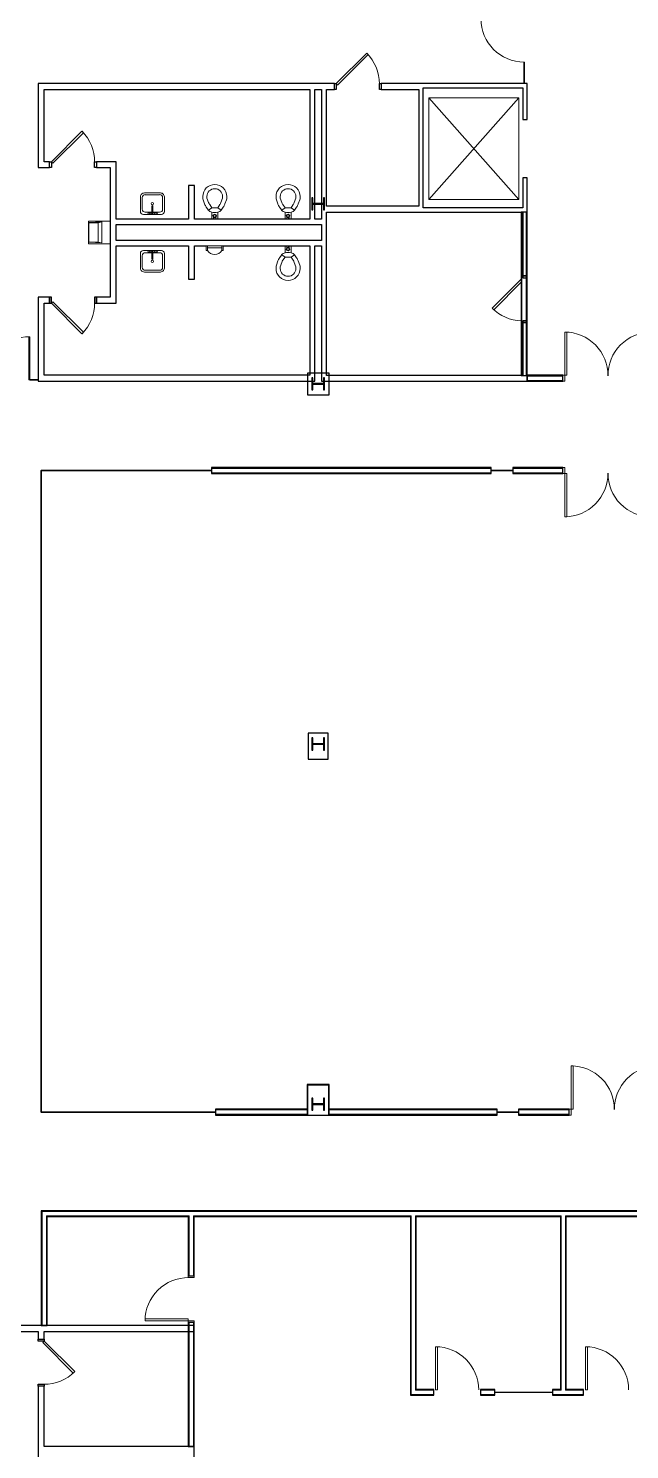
# Model space of a CAD drawing. Header units: millimetres. Extents: x -15988 to 119026, y 0 to 105082.
# Drawn here: x 81910 to 94626, y 19542 to 49610 of the extents above; entities that cross this region are included whole.
import ezdxf

# ---------------------------------------------------------------- set-up
doc = ezdxf.new("R2010")
doc.units = ezdxf.units.MM
doc.header["$LTSCALE"] = 25
doc.header["$MEASUREMENT"] = 0
doc.layers.add('PLANON_CONSTRUCTION', color=8, linetype='CONTINUOUS', lineweight=18)

msp = doc.modelspace()

# ---------------------------------------------------------------- linework, layer by layer
at = {"layer": 'PLANON_CONSTRUCTION', "lineweight": 25}
for p, q in [((88419, 48443), (89065, 49089)), ((89097, 49058), (88450, 48411)), ((89065, 49089), (89097, 49058)), ((88381, 48443), (82119, 48443)), ((82119, 48443), (82119, 48319)), ((88381, 48319), (88381, 48443)), ((88381, 48443), (88419, 48443)), ((88381, 48319), (88381, 48443)), ((88450, 48411), (88419, 48443)), ((88419, 48443), (88419, 48319)), ((89333, 48443), (89371, 48443)), ((89333, 48319), (89333, 48443)), ((90171, 48443), (89371, 48443)), ((89371, 48443), (89371, 48319)), ((89371, 48443), (89371, 48319)), ((90171, 48442), (90171, 48443)), ((90260, 48442), (90171, 48442)), ((92368, 48442), (90260, 48442)), ((92457, 48442), (92368, 48442)), ((92457, 47681), (92457, 48442)), ((82119, 48319), (82119, 46665)), ((82243, 48319), (87860, 48319)), ((82243, 46789), (82243, 48319)), ((87860, 48319), (87860, 45573)), ((87968, 48319), (88108, 48319)), ((87968, 45906), (87968, 48319)), ((88108, 48319), (88108, 45906)), ((88216, 48319), (88381, 48319)), ((88216, 45849), (88216, 48319)), ((88419, 48319), (88381, 48319)), ((89371, 48319), (89333, 48319)), ((89371, 48319), (90171, 48319)), ((90171, 48319), (90171, 45849)), ((90260, 45814), (90260, 48353)), ((90260, 48353), (92368, 48353)), ((92368, 48353), (92368, 47681)), ((92368, 47681), (92457, 47681)), ((82397, 46789), (83043, 47435)), ((83075, 47404), (82428, 46757)), ((83043, 47435), (83075, 47404)), ((82119, 46665), (82243, 46665)), ((82359, 46789), (82243, 46789)), ((82243, 46665), (82359, 46665)), ((82359, 46665), (82359, 46789)), ((82359, 46789), (82397, 46789)), ((82359, 46665), (82359, 46789)), ((82397, 46665), (82359, 46665)), ((82428, 46757), (82397, 46789)), ((82397, 46789), (82397, 46665)), ((83311, 46789), (83349, 46789)), ((83311, 46665), (83311, 46789)), ((83349, 46665), (83311, 46665)), ((83764, 46789), (83349, 46789)), ((83349, 46789), (83349, 46665)), ((83349, 46789), (83349, 46665)), ((83349, 46665), (83640, 46665)), ((83640, 46665), (83640, 43922)), ((83764, 46665), (83764, 46789)), ((83764, 45573), (83764, 46665)), ((92457, 46449), (92368, 46449)), ((92368, 46449), (92368, 45814)), ((92457, 44376), (92457, 46449)), ((85297, 46284), (85297, 45573)), ((85421, 46284), (85297, 46284)), ((85421, 45573), (85421, 46284)), ((87905, 46028), (87905, 45771)), ((87925, 46028), (87905, 46028)), ((87925, 45906), (87925, 46028)), ((88170, 46028), (88150, 46028)), ((88150, 46028), (88150, 45906)), ((88170, 45771), (88170, 46028)), ((87905, 45771), (87925, 45771)), ((88150, 45906), (87925, 45906)), ((87925, 45771), (87925, 45894)), ((87925, 45894), (88150, 45894)), ((87968, 45573), (87968, 45894)), ((88108, 45894), (88108, 45573)), ((88150, 45894), (88150, 45771)), ((88150, 45771), (88170, 45771)), ((90171, 45849), (88216, 45849)), ((88216, 42267), (88216, 45725)), ((88216, 45725), (90171, 45725)), ((90171, 45725), (90260, 45725)), ((92368, 45814), (90260, 45814)), ((90260, 45725), (92368, 45725)), ((92368, 45725), (92368, 44376)), ((85297, 45573), (83764, 45573)), ((83764, 45122), (83764, 45465)), ((83764, 45465), (88108, 45465)), ((87860, 45573), (85421, 45573)), ((88108, 45573), (87968, 45573)), ((88108, 45465), (88108, 45122)), ((88108, 45122), (83764, 45122)), ((83764, 43798), (83764, 45014)), ((83764, 45014), (85297, 45014)), ((85297, 45014), (85297, 44303)), ((85421, 45014), (85673, 45014)), ((85421, 44303), (85421, 45014)), ((86029, 45014), (87860, 45014)), ((87860, 45014), (87860, 42271)), ((87968, 45014), (88108, 45014)), ((87968, 42271), (87968, 45014)), ((88108, 45014), (88108, 42267)), ((85297, 44303), (85421, 44303)), ((92333, 44303), (91721, 43691)), ((91753, 43659), (92333, 44240)), ((92368, 44376), (92457, 44376)), ((92457, 44376), (92368, 44376)), ((92368, 44376), (92368, 44337)), ((92368, 44337), (92457, 44337)), ((92457, 44337), (92457, 44376)), ((82359, 43922), (82119, 43922)), ((82119, 43922), (82119, 43798)), ((82359, 43798), (82359, 43922)), ((82397, 43922), (82359, 43922)), ((82359, 43922), (82359, 43798)), ((82397, 43798), (82397, 43922)), ((83349, 43922), (83311, 43922)), ((83311, 43922), (83311, 43798)), ((83640, 43922), (83349, 43922)), ((83349, 43922), (83349, 43798)), ((83349, 43798), (83349, 43922)), ((82119, 43798), (82119, 42271)), ((82243, 43798), (82359, 43798)), ((82243, 42271), (82243, 43798)), ((82359, 43798), (82397, 43798)), ((82428, 43829), (82397, 43798)), ((82397, 43798), (83043, 43151)), ((83075, 43183), (82428, 43829)), ((83311, 43798), (83349, 43798)), ((83349, 43798), (83640, 43798)), ((83640, 43798), (83764, 43798)), ((91721, 43691), (91753, 43659)), ((92457, 43423), (92368, 43423)), ((92368, 43423), (92368, 43385)), ((92457, 43385), (92368, 43385)), ((92368, 43385), (92368, 42267)), ((92368, 43385), (92457, 43385)), ((92457, 43385), (92457, 43423)), ((92457, 42267), (92457, 43385)), ((83043, 43151), (83075, 43183)), ((82119, 42271), (82119, 42147)), ((82119, 42147), (87905, 42147)), ((87860, 42271), (82243, 42271)), ((88273, 42315), (87816, 42315)), ((87816, 42315), (87816, 41858)), ((87905, 42218), (87905, 41961)), ((87925, 42218), (87905, 42218)), ((87925, 42096), (87925, 42218)), ((87925, 42147), (87968, 42147)), ((88150, 42096), (87925, 42096)), ((87968, 42147), (87968, 42271)), ((88108, 42267), (88108, 42144)), ((88108, 42144), (88150, 42144)), ((88170, 42218), (88150, 42218)), ((88150, 42218), (88150, 42096)), ((88170, 41961), (88170, 42218)), ((88170, 42144), (92457, 42144)), ((92368, 42267), (88216, 42267)), ((88273, 41858), (88273, 42315)), ((92457, 42144), (92457, 42267)), ((87816, 41858), (88273, 41858)), ((87905, 41961), (87925, 41961)), ((87925, 41961), (87925, 42084)), ((87925, 42084), (88150, 42084)), ((88150, 42084), (88150, 41961)), ((88150, 41961), (88170, 41961)), ((88247, 34698), (87828, 34698)), ((87828, 34698), (87828, 34149)), ((87905, 34598), (87905, 34341)), ((87925, 34598), (87905, 34598)), ((87925, 34476), (87925, 34598)), ((88170, 34598), (88150, 34598)), ((88150, 34598), (88150, 34476)), ((88170, 34341), (88170, 34598)), ((88247, 34149), (88247, 34698)), ((87905, 34341), (87925, 34341)), ((88150, 34476), (87925, 34476)), ((87925, 34341), (87925, 34464)), ((87925, 34464), (88150, 34464)), ((88150, 34464), (88150, 34341)), ((88150, 34341), (88170, 34341)), ((87828, 34149), (88247, 34149)), ((88271, 27269), (87804, 27269)), ((87804, 27269), (87804, 26745)), ((88271, 26745), (88271, 27269)), ((87905, 26978), (87905, 26721)), ((87925, 26978), (87905, 26978)), ((87925, 26856), (87925, 26978)), ((88150, 26856), (87925, 26856)), ((87925, 26721), (87925, 26844)), ((87925, 26844), (88150, 26844)), ((88170, 26978), (88150, 26978)), ((88150, 26978), (88150, 26856)), ((88150, 26844), (88150, 26721)), ((88170, 26721), (88170, 26978)), ((87804, 26621), (88271, 26621)), ((87905, 26721), (87925, 26721)), ((88150, 26721), (88170, 26721)), ((85415, 22164), (81751, 22164)), ((81751, 22040), (82119, 22040)), ((82119, 22040), (82119, 21875)), ((82243, 22040), (85415, 22040)), ((82243, 21875), (82243, 22040)), ((85415, 22040), (85415, 22164)), ((82119, 21875), (82243, 21875)), ((82119, 21875), (82243, 21875)), ((82119, 21837), (82119, 21875)), ((82243, 21837), (82119, 21837)), ((82212, 21806), (82243, 21837)), ((82858, 21159), (82212, 21806)), ((82243, 21875), (82243, 21837)), ((82243, 21837), (82890, 21191)), ((82890, 21191), (82858, 21159)), ((82119, 20923), (82243, 20923)), ((82119, 20885), (82119, 20923)), ((82119, 20885), (82119, 19350)), ((82243, 20885), (82119, 20885)), ((82243, 20885), (82119, 20885)), ((82243, 20923), (82243, 20885)), ((82243, 19604), (82243, 20885)), ((85291, 19604), (82243, 19604)), ((85415, 19604), (85291, 19604)), ((85415, 17956), (85415, 19604))]:
    msp.add_line(p, q, dxfattribs=at)
at = {"layer": 'PLANON_CONSTRUCTION'}
for p, q in [((92389, 48900), (92389, 48443)), ((92402, 48900), (92389, 48900)), ((92402, 48443), (92402, 48900)), ((92389, 48443), (92402, 48443)), ((90379, 48142), (92281, 45988)), ((92281, 48142), (90379, 45988)), ((90379, 48142), (92281, 48142)), ((90379, 45988), (90379, 48142)), ((92281, 45988), (92281, 48142)), ((84278, 46030), (84278, 45738)), ((84316, 46030), (84316, 45785)), ((84702, 46131), (84363, 46131)), ((84685, 46093), (84380, 46093)), ((84748, 45785), (84748, 46030)), ((84786, 45738), (84786, 46030)), ((85598, 46055), (85598, 46022)), ((85686, 46022), (85686, 46055)), ((85721, 45926), (85687, 46018)), ((86016, 46018), (85982, 45926)), ((86017, 46055), (86017, 46022)), ((86106, 46022), (86106, 46055)), ((87148, 46055), (87148, 46022)), ((87237, 46022), (87237, 46055)), ((87271, 45926), (87238, 46018)), ((87567, 46018), (87533, 45926)), ((87567, 46055), (87567, 46022)), ((87656, 46022), (87656, 46055)), ((84380, 45722), (84520, 45722)), ((84520, 45712), (84456, 45712)), ((84520, 45694), (84520, 45849)), ((84545, 45694), (84545, 45849)), ((84545, 45722), (84685, 45722)), ((84621, 45712), (84545, 45712)), ((85604, 45987), (85637, 45896)), ((85671, 45831), (85716, 45767)), ((85789, 45818), (85716, 45767)), ((85789, 45818), (85744, 45882)), ((85788, 45724), (85788, 45573)), ((85914, 45818), (85789, 45818)), ((85959, 45882), (85914, 45818)), ((85987, 45767), (85914, 45818)), ((85915, 45573), (85915, 45724)), ((85987, 45767), (86032, 45831)), ((86066, 45896), (86099, 45987)), ((87155, 45987), (87188, 45896)), ((87222, 45831), (87267, 45767)), ((87340, 45818), (87267, 45767)), ((87340, 45818), (87294, 45882)), ((87339, 45724), (87339, 45573)), ((87465, 45818), (87340, 45818)), ((87510, 45882), (87465, 45818)), ((87538, 45767), (87465, 45818)), ((87466, 45573), (87466, 45724)), ((87538, 45767), (87583, 45831)), ((87617, 45896), (87650, 45987)), ((92281, 45988), (90379, 45988)), ((92349, 42267), (92349, 45725)), ((92441, 42267), (92441, 45725)), ((83640, 45534), (83183, 45534)), ((83183, 45534), (83183, 45052)), ((83191, 45501), (83462, 45515)), ((83191, 45085), (83191, 45501)), ((83191, 45496), (83386, 45496)), ((83462, 45515), (83386, 45496)), ((83386, 45496), (83386, 45090)), ((83462, 45071), (83462, 45515)), ((84342, 45674), (84723, 45674)), ((84456, 45674), (84621, 45674)), ((85826, 45573), (85826, 45615)), ((85877, 45573), (85877, 45615)), ((87377, 45573), (87377, 45615)), ((87428, 45573), (87428, 45615)), ((83183, 45052), (83640, 45052)), ((83386, 45090), (83191, 45090)), ((83191, 45085), (83462, 45071)), ((83462, 45071), (83386, 45090)), ((84278, 44557), (84278, 44849)), ((84342, 44912), (84723, 44912)), ((84380, 44864), (84520, 44864)), ((84456, 44912), (84621, 44912)), ((84520, 44874), (84456, 44874)), ((84520, 44893), (84520, 44737)), ((84545, 44893), (84545, 44737)), ((84621, 44874), (84545, 44874)), ((84545, 44864), (84685, 44864)), ((84786, 44849), (84786, 44557)), ((85673, 45014), (85673, 44912)), ((85699, 45014), (85673, 45014)), ((85673, 44912), (85699, 44912)), ((85699, 45014), (85699, 44967)), ((86004, 45014), (85699, 45014)), ((85699, 44912), (85699, 45014)), ((85699, 44967), (86004, 44967)), ((86004, 44967), (86004, 45014)), ((86004, 44912), (86004, 45014)), ((86004, 45014), (86029, 45014)), ((86029, 44912), (86004, 44912)), ((86029, 45014), (86029, 44912)), ((87222, 44755), (87267, 44820)), ((87340, 44769), (87267, 44820)), ((87339, 44862), (87339, 45014)), ((87377, 45014), (87377, 44972)), ((87428, 45014), (87428, 44972)), ((87538, 44820), (87465, 44769)), ((87466, 45014), (87466, 44862)), ((87538, 44820), (87583, 44755)), ((84316, 44557), (84316, 44801)), ((84748, 44801), (84748, 44557)), ((87148, 44531), (87148, 44564)), ((87155, 44599), (87188, 44691)), ((87237, 44564), (87237, 44531)), ((87271, 44660), (87238, 44568)), ((87340, 44769), (87294, 44704)), ((87465, 44769), (87340, 44769)), ((87510, 44704), (87465, 44769)), ((87567, 44568), (87533, 44660)), ((87567, 44531), (87567, 44564)), ((87617, 44691), (87650, 44599)), ((87656, 44564), (87656, 44531)), ((84702, 44455), (84363, 44455)), ((84685, 44493), (84380, 44493)), ((81916, 42173), (81916, 43088)), ((81942, 42173), (81942, 43088)), ((93255, 43185), (93300, 43185)), ((93255, 42271), (93255, 43185)), ((93300, 43185), (93300, 42271)), ((81942, 42173), (81916, 42173)), ((82119, 42180), (81942, 42180)), ((81942, 42180), (81942, 42167)), ((81942, 42167), (82119, 42167)), ((82119, 42167), (82119, 42180)), ((92457, 42271), (92441, 42271)), ((93217, 42255), (92457, 42255)), ((93217, 42163), (92457, 42163)), ((93255, 42271), (93217, 42271)), ((93217, 42271), (93217, 42147)), ((93217, 42147), (93255, 42147)), ((93300, 42271), (93255, 42271)), ((93255, 42147), (93255, 42271)), ((85784, 40302), (91697, 40302)), ((92155, 40302), (93217, 40302)), ((93255, 40318), (93217, 40318)), ((93217, 40318), (93217, 40194)), ((93255, 40194), (93255, 40318)), ((82175, 40256), (82175, 39794)), ((82188, 40256), (82175, 40256)), ((83096, 40262), (82181, 40262)), ((82181, 40262), (82181, 40250)), ((82181, 40250), (83096, 40250)), ((82188, 39794), (82188, 40256)), ((83705, 40262), (83096, 40262)), ((83096, 40262), (83096, 40250)), ((83096, 40250), (83096, 40262)), ((83096, 40250), (83705, 40250)), ((83705, 40250), (83705, 40262)), ((84162, 40262), (83705, 40262)), ((83705, 40262), (83705, 40250)), ((83705, 40250), (84162, 40250)), ((85077, 40262), (84162, 40262)), ((84162, 40262), (84162, 40250)), ((84162, 40250), (84162, 40262)), ((84162, 40250), (85077, 40250)), ((85784, 40262), (85077, 40262)), ((85077, 40262), (85077, 40250)), ((85077, 40250), (85077, 40262)), ((85077, 40250), (85784, 40250)), ((85784, 40250), (85784, 40262)), ((85784, 40210), (91697, 40210)), ((92155, 40262), (91697, 40262)), ((91697, 40262), (91697, 40250)), ((91697, 40250), (92155, 40250)), ((92155, 40250), (92155, 40262)), ((92155, 40210), (93217, 40210)), ((93217, 40194), (93255, 40194)), ((93300, 40194), (93255, 40194)), ((93255, 40194), (93255, 39280)), ((93300, 39280), (93300, 40194)), ((82175, 39794), (82175, 39184)), ((82188, 39794), (82175, 39794)), ((82175, 39794), (82188, 39794)), ((82188, 39184), (82188, 39794)), ((82175, 39184), (82175, 38270)), ((82188, 39184), (82175, 39184)), ((82175, 39184), (82188, 39184)), ((82188, 38270), (82188, 39184)), ((93255, 39280), (93300, 39280)), ((82175, 38270), (82175, 37660)), ((82188, 38270), (82175, 38270)), ((82175, 38270), (82188, 38270)), ((82188, 37660), (82188, 38270)), ((82175, 37660), (82175, 37051)), ((82188, 37660), (82175, 37660)), ((82175, 37660), (82188, 37660)), ((82188, 37051), (82188, 37660)), ((82175, 37051), (82175, 36594)), ((82188, 37051), (82175, 37051)), ((82175, 37051), (82188, 37051)), ((82188, 36594), (82188, 37051)), ((82175, 36594), (82175, 36136)), ((82188, 36594), (82175, 36594)), ((82175, 36594), (82188, 36594)), ((82188, 36136), (82188, 36594)), ((82175, 36136), (82175, 35679)), ((82188, 36136), (82175, 36136)), ((82175, 36136), (82188, 36136)), ((82188, 35679), (82188, 36136)), ((82175, 35679), (82175, 34765)), ((82188, 35679), (82175, 35679)), ((82175, 35679), (82188, 35679)), ((82188, 34765), (82188, 35679)), ((82175, 34765), (82175, 33850)), ((82188, 34765), (82175, 34765)), ((82175, 34765), (82188, 34765)), ((82188, 33850), (82188, 34765)), ((82175, 33850), (82175, 33241)), ((82188, 33850), (82175, 33850)), ((82175, 33850), (82188, 33850)), ((82188, 33241), (82188, 33850)), ((82175, 33241), (82175, 32631)), ((82188, 33241), (82175, 33241)), ((82175, 33241), (82188, 33241)), ((82188, 32631), (82188, 33241)), ((82175, 32631), (82175, 32022)), ((82188, 32631), (82175, 32631)), ((82175, 32631), (82188, 32631)), ((82188, 32022), (82188, 32631)), ((82175, 32022), (82175, 31564)), ((82188, 32022), (82175, 32022)), ((82175, 32022), (82188, 32022)), ((82188, 31564), (82188, 32022)), ((82175, 31564), (82175, 30650)), ((82188, 31564), (82175, 31564)), ((82175, 31564), (82188, 31564)), ((82188, 30650), (82188, 31564)), ((82175, 30650), (82175, 30193)), ((82188, 30650), (82175, 30650)), ((82175, 30650), (82188, 30650)), ((82188, 30193), (82188, 30650)), ((82175, 30193), (82175, 29583)), ((82188, 30193), (82175, 30193)), ((82175, 30193), (82188, 30193)), ((82188, 29583), (82188, 30193)), ((82175, 29583), (82175, 28974)), ((82188, 29583), (82175, 29583)), ((82175, 29583), (82188, 29583)), ((82188, 28974), (82188, 29583)), ((82175, 28974), (82175, 28516)), ((82188, 28974), (82175, 28974)), ((82175, 28974), (82188, 28974)), ((82188, 28516), (82188, 28974)), ((82175, 28516), (82175, 27602)), ((82188, 28516), (82175, 28516)), ((82175, 28516), (82188, 28516)), ((82188, 27602), (82188, 28516)), ((82175, 27602), (82175, 27145)), ((82188, 27602), (82175, 27602)), ((82175, 27602), (82188, 27602)), ((82188, 27145), (82188, 27602)), ((93390, 27659), (93434, 27659)), ((93390, 26745), (93390, 27659)), ((93434, 27659), (93434, 26745)), ((82175, 27145), (82175, 26683)), ((82188, 27145), (82175, 27145)), ((82175, 27145), (82188, 27145)), ((82188, 26683), (82188, 27145)), ((87820, 27253), (87820, 26621)), ((88255, 27253), (87820, 27253)), ((88255, 26621), (88255, 27253)), ((82175, 26683), (82188, 26683)), ((82638, 26689), (82181, 26689)), ((82181, 26689), (82181, 26677)), ((82181, 26677), (82638, 26677)), ((83248, 26689), (82638, 26689)), ((82638, 26689), (82638, 26677)), ((82638, 26677), (82638, 26689)), ((82638, 26677), (83248, 26677)), ((84162, 26689), (83248, 26689)), ((83248, 26689), (83248, 26677)), ((83248, 26677), (83248, 26689)), ((83248, 26677), (84162, 26677)), ((84772, 26689), (84162, 26689)), ((84162, 26689), (84162, 26677)), ((84162, 26677), (84162, 26689)), ((84162, 26677), (84772, 26677)), ((85382, 26689), (84772, 26689)), ((84772, 26689), (84772, 26677)), ((84772, 26677), (84772, 26689)), ((84772, 26677), (85382, 26677)), ((85382, 26677), (85382, 26689)), ((85870, 26689), (85382, 26689)), ((85382, 26689), (85382, 26677)), ((85382, 26677), (85870, 26677)), ((87804, 26729), (85870, 26729)), ((85870, 26677), (85870, 26689)), ((87804, 26637), (85870, 26637)), ((87804, 26637), (87804, 26729)), ((91822, 26729), (88271, 26729)), ((88271, 26729), (88271, 26637)), ((91822, 26637), (88271, 26637)), ((92280, 26689), (91822, 26689)), ((91822, 26689), (91822, 26677)), ((91822, 26677), (92280, 26677)), ((93352, 26729), (92280, 26729)), ((92280, 26677), (92280, 26689)), ((93352, 26637), (92280, 26637)), ((93390, 26745), (93352, 26745)), ((93352, 26745), (93352, 26621)), ((93352, 26621), (93390, 26621)), ((93434, 26745), (93390, 26745)), ((93390, 26621), (93390, 26745)), ((82197, 24581), (99630, 24581)), ((82197, 24581), (82197, 22164)), ((82289, 24489), (82289, 22164)), ((82289, 24489), (85307, 24489)), ((85291, 24473), (85291, 24489)), ((85307, 24489), (85307, 23218)), ((85399, 24489), (90006, 24489)), ((85399, 24489), (85399, 23218)), ((90006, 20708), (90006, 24489)), ((90098, 24489), (93178, 24489)), ((90098, 20800), (90098, 24489)), ((93178, 20800), (93178, 24489)), ((93270, 24489), (96350, 24489)), ((93270, 20800), (93270, 24489)), ((85291, 23218), (85415, 23218)), ((85291, 23180), (85291, 23218)), ((85415, 23180), (85291, 23180)), ((85415, 23218), (85415, 23180)), ((84377, 22310), (85291, 22310)), ((84377, 22266), (84377, 22310)), ((85291, 22266), (84377, 22266)), ((85291, 22310), (85291, 22266)), ((85291, 22266), (85415, 22266)), ((85291, 22228), (85291, 22266)), ((85415, 22266), (85415, 22228)), ((85415, 22228), (85291, 22228)), ((85307, 22228), (85307, 19604)), ((85399, 22228), (85399, 19604)), ((90566, 21719), (90521, 21719)), ((90521, 20804), (90521, 21719)), ((90566, 20804), (90566, 21719)), ((93737, 21719), (93693, 21719)), ((93693, 20804), (93693, 21719)), ((93737, 20804), (93737, 21719)), ((90483, 20800), (90098, 20800)), ((90566, 20804), (90521, 20804)), ((91778, 20800), (91474, 20800)), ((92998, 20760), (91778, 20760)), ((91778, 20760), (91778, 20747)), ((91778, 20747), (92998, 20747)), ((93178, 20800), (92998, 20800)), ((92998, 20747), (92998, 20760)), ((93655, 20800), (93270, 20800)), ((93737, 20804), (93693, 20804)), ((90483, 20708), (90006, 20708)), ((91778, 20708), (91474, 20708)), ((93655, 20708), (92998, 20708))]:
    msp.add_line(p, q, dxfattribs=at)
at = {"layer": 'PLANON_CONSTRUCTION', "lineweight": 30}
for p, q in [((92333, 45725), (92333, 42267)), ((92457, 45725), (92333, 45725)), ((92457, 42271), (92457, 45725)), ((92333, 42267), (92457, 42267)), ((93217, 42271), (92457, 42271)), ((92457, 42267), (92457, 42147)), ((92457, 42147), (93217, 42147)), ((93217, 42147), (93217, 42271)), ((91697, 40318), (85784, 40318)), ((85784, 40318), (85784, 40194)), ((91697, 40194), (91697, 40318)), ((93217, 40318), (92155, 40318)), ((92155, 40318), (92155, 40194)), ((93217, 40194), (93217, 40318)), ((85784, 40194), (91697, 40194)), ((92155, 40194), (93217, 40194)), ((87804, 26745), (85870, 26745)), ((85870, 26745), (85870, 26621)), ((85870, 26621), (87804, 26621)), ((91822, 26745), (88271, 26745)), ((88271, 26621), (91822, 26621)), ((91822, 26621), (91822, 26745)), ((93352, 26745), (92280, 26745)), ((92280, 26745), (92280, 26621)), ((92280, 26621), (93352, 26621)), ((93352, 26621), (93352, 26745)), ((99630, 24597), (82181, 24597)), ((82181, 24597), (82181, 22164)), ((82305, 22164), (82305, 24473)), ((82305, 24473), (85291, 24473)), ((85291, 24473), (85291, 23218)), ((85415, 24473), (89990, 24473)), ((85415, 23218), (85415, 24473)), ((89990, 24473), (89990, 20692)), ((90114, 24473), (93162, 24473)), ((90114, 20815), (90114, 24473)), ((93162, 24473), (93162, 20815)), ((93286, 24473), (96334, 24473)), ((93286, 20815), (93286, 24473)), ((85291, 23218), (85415, 23218)), ((82181, 22164), (82305, 22164)), ((85415, 22228), (85291, 22228)), ((85291, 22228), (85291, 19604)), ((85415, 19604), (85415, 22228)), ((90483, 20815), (90114, 20815)), ((90483, 20692), (90483, 20815)), ((91778, 20815), (91474, 20815)), ((91474, 20815), (91474, 20692)), ((91778, 20692), (91778, 20815)), ((93162, 20815), (92998, 20815)), ((92998, 20815), (92998, 20692)), ((93655, 20815), (93286, 20815)), ((93655, 20692), (93655, 20815)), ((89990, 20692), (90483, 20692)), ((91474, 20692), (91778, 20692)), ((92998, 20692), (93655, 20692)), ((85291, 19604), (85415, 19604))]:
    msp.add_line(p, q, dxfattribs=at)
at = {"layer": 'PLANON_CONSTRUCTION', "lineweight": 9}
msp.add_line((91822, 26683), (92280, 26683), dxfattribs=at)
at = {"layer": 'PLANON_CONSTRUCTION'}
for centre in [(85852, 45643), (87402, 45643), (87402, 44943)]:
    msp.add_circle(centre, 25.3, dxfattribs=at)
at = {"layer": 'PLANON_CONSTRUCTION', "lineweight": 9}
for centre, start, end in [((92395, 49814), 180, 270), ((81942, 42173), 90, 180), ((93255, 42271), 359.5, 90), ((95084, 42271), 90, 180.5), ((93255, 40194), 270, 0.5), ((95084, 40194), 179.5, 270), ((93390, 26745), 359.5, 90), ((95219, 26745), 90, 180.5), ((85291, 22266), 89.5, 180), ((90521, 20804), 0, 90), ((93693, 20804), 0, 90)]:
    msp.add_arc(centre, 914, start, end, dxfattribs=at)
at = {"layer": 'PLANON_CONSTRUCTION'}
for centre, radius, start, end in [((88419, 48443), 914, 359.5, 45), ((82397, 46789), 914, 359.5, 45), ((85852, 46055), 254, 90, 180), ((85852, 46055), 254, 0, 90), ((87402, 46055), 254, 90, 180), ((87402, 46055), 254, 0, 90), ((84366, 46042), 89.1, 92.4502, 188.1497), ((84380, 46030), 63.5, 90, 180), ((84685, 46030), 63.5, 0, 90), ((84698, 46042), 89.1, 351.8503, 87.5498), ((85699, 46022), 102, 180, 200), ((85852, 46055), 165, 90, 180), ((85852, 46055), 165, 0, 90), ((86004, 46022), 12.7, 340, 0), ((86004, 46022), 102, 340, 0), ((87250, 46022), 102, 180, 200), ((87402, 46055), 165, 90, 180), ((87402, 46055), 165, 0, 90), ((87555, 46022), 12.7, 340, 0), ((87555, 46022), 102, 340, 0), ((84342, 45738), 63.5, 180, 270), ((84380, 45785), 63.5, 180, 270), ((84456, 45693), 19.1, 90, 270), ((84481, 45693), 19, 0, 180), ((84532, 45905), 25.4, 0, 180), ((84532, 45905), 25.4, 180, 0), ((84532, 45849), 12.7, 0, 180), ((84596, 45693), 19, 0, 180), ((84621, 45693), 19, 270, 90), ((84685, 45785), 63.5, 270, 0), ((84723, 45738), 63.5, 270, 0), ((85900, 45991), 279, 200, 215), ((85799, 45825), 102, 215, 263.7549), ((85900, 45991), 191, 200, 215), ((85852, 46038), 321, 258.5767, 281.4233), ((85904, 45825), 102, 276.2451, 325), ((85803, 45991), 191, 325, 340), ((85803, 45991), 279, 325, 340), ((87450, 45991), 279, 200, 215), ((87350, 45825), 102, 215, 263.7549), ((87450, 45991), 191, 200, 215), ((87402, 46038), 321, 258.5767, 281.4233), ((87455, 45825), 102, 276.2451, 325), ((87354, 45991), 191, 325, 340), ((87354, 45991), 279, 325, 340), ((84481, 45693), 19, 180, 0), ((84532, 45694), 12.7, 180, 0), ((84596, 45693), 19, 180, 0), ((85852, 45643), 38.1, 0, 180), ((85852, 45643), 38.1, 180, 0), ((87402, 45643), 38.1, 0, 180), ((87402, 45643), 38.1, 180, 0), ((84342, 44849), 63.5, 90, 180), ((84380, 44801), 63.5, 90, 180), ((84456, 44893), 19.1, 90, 270), ((84481, 44893), 19, 0, 180), ((84481, 44893), 19, 180, 0), ((84532, 44893), 12.7, 0, 180), ((84596, 44893), 19, 0, 180), ((84596, 44893), 19, 180, 0), ((84621, 44893), 19.1, 270, 90), ((84685, 44801), 63.5, 0, 90), ((84723, 44849), 63.5, 0, 90), ((85852, 45004), 178, 211.0027, 328.9973), ((87350, 44761), 102, 96.2451, 145), ((87402, 44548), 321, 78.5767, 101.4233), ((87402, 44943), 38.1, 0, 180), ((87402, 44943), 38.1, 180, 0), ((87455, 44761), 102, 35, 83.7549), ((84366, 44544), 89.1, 171.8503, 267.5498), ((84380, 44557), 63.5, 180, 270), ((84532, 44681), 25.4, 0, 180), ((84532, 44681), 25.4, 180, 0), ((84532, 44737), 12.7, 180, 0), ((84685, 44557), 63.5, 270, 0), ((84698, 44544), 89.1, 272.4502, 8.1497), ((87250, 44564), 102, 160, 180), ((87402, 44531), 254, 180, 270), ((87450, 44595), 279, 145, 160), ((87402, 44531), 165, 180, 270), ((87450, 44595), 191, 145, 160), ((87402, 44531), 254, 270, 0), ((87402, 44531), 165, 270, 0), ((87354, 44595), 191, 20, 35), ((87555, 44564), 12.7, 0, 20), ((87354, 44595), 279, 20, 35), ((87555, 44564), 102, 0, 20), ((82397, 43798), 914, 315, 0.5), ((92368, 44337), 914, 225, 267.8021), ((82243, 21837), 914, 269.5, 315)]:
    msp.add_arc(centre, radius, start, end, dxfattribs=at)

doc.saveas('drawing.dxf')
